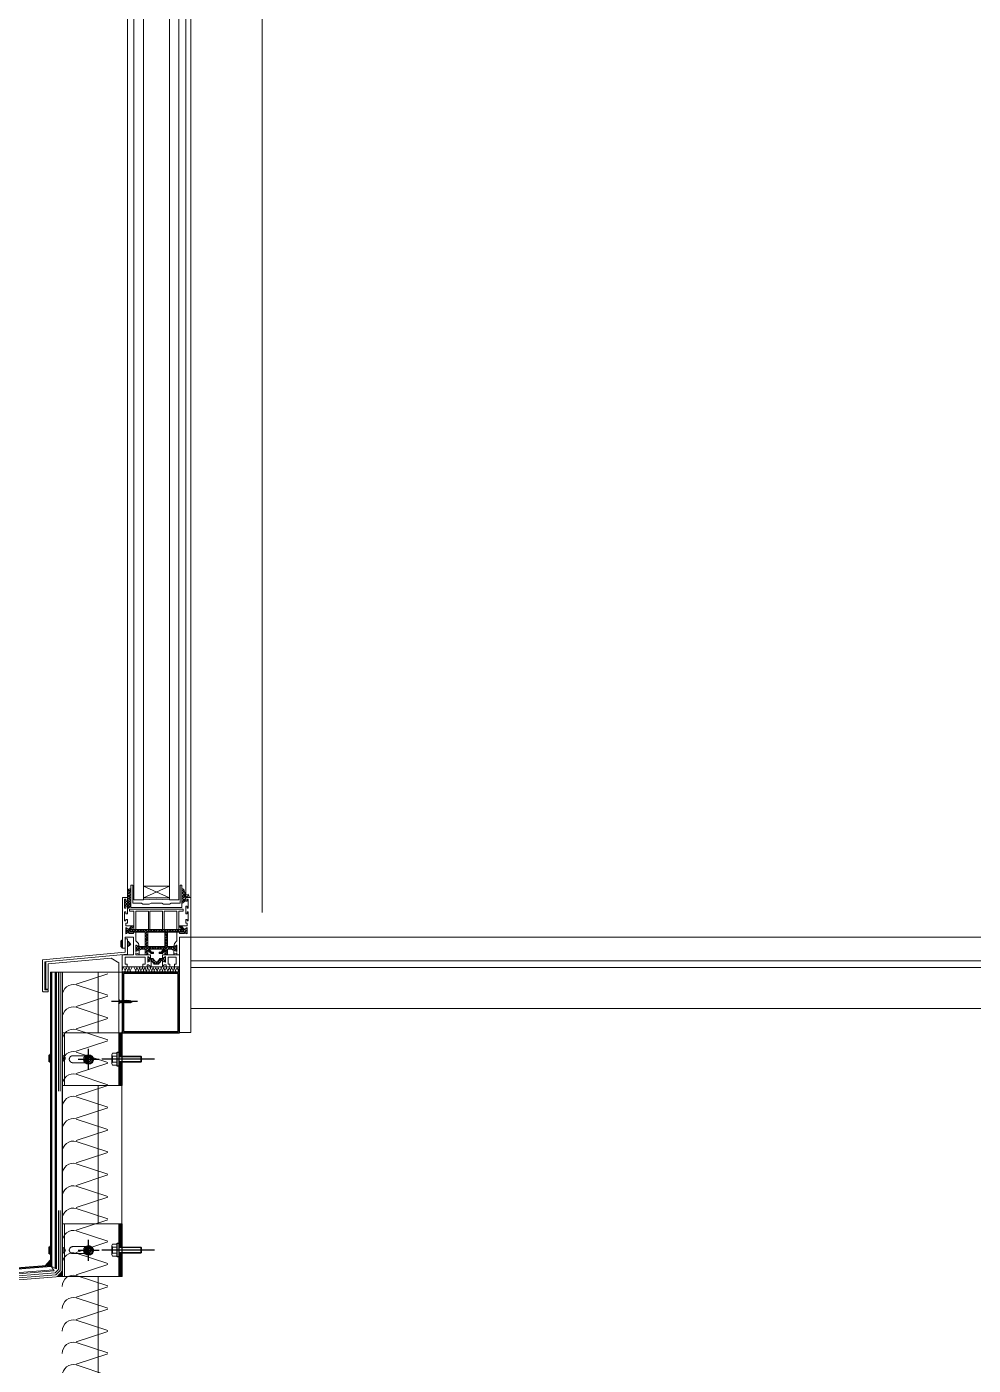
# Model space of a CAD drawing. Header units: metres. Extents: x -175 to 101, y -7 to 93.
# Drawn here: x 22.546 to 23.339, y 11.831 to 12.953 of the extents above; entities that cross this region are included whole.
import ezdxf

# ---------------------------------------------------------------- set-up
doc = ezdxf.new("R2010")
doc.units = ezdxf.units.M
doc.linetypes.add('HIDDEN', pattern=[0.375, 0.25, -0.125])
for name, color, linetype, lineweight, transparency in [('DC_AISLAMIENTO', 14, 'Continuous', 9, 0.3), ('DC_LINEA DISCONTINUA', 251, 'HIDDEN', 9, 0.3), ('DC_SOMBREADO', 252, 'Continuous', 9, 0.4), ('DC_TRANSPARENTE', 251, 'Continuous', 9, 0.4)]:
    doc.layers.add(name, color=color, linetype=linetype, lineweight=lineweight, transparency=transparency)
doc.layers.add('DC_LINEA', color=251, linetype='Continuous', lineweight=9)

# ---------------------------------------------------------------- blocks, each defined once
blk = doc.blocks.new('pernoo')
at = {"layer": 'DC_LINEA DISCONTINUA', "ltscale": 0.0004, "transparency": 33554559}
for p, q in [((-6234.3884, 2492.511), (-6234.3797, 2492.511)), ((-6234.3797, 2492.511), (-6234.3722, 2492.5131)), ((-6234.3797, 2492.5064), (-6234.3797, 2492.511)), ((-6234.3797, 2492.5064), (-6234.3797, 2492.511)), ((-6234.3758, 2492.5098), (-6234.3715, 2492.511)), ((-6234.3722, 2492.5131), (-6234.3715, 2492.511)), ((-6234.3649, 2492.511), (-6234.3638, 2492.5087)), ((-6234.3884, 2492.5064), (-6234.3797, 2492.5064)), ((-6234.3797, 2492.5064), (-6234.3722, 2492.5044)), ((-6234.3758, 2492.5076), (-6234.3715, 2492.5064)), ((-6234.3722, 2492.5044), (-6234.3715, 2492.5064)), ((-6234.3649, 2492.5064), (-6234.3638, 2492.5087))]:
    blk.add_line(p, q, dxfattribs=at)
for points in [[(-6234.3996, 2492.5037), (-6234.4022, 2492.5037), (-6234.4028, 2492.5043), (-6234.4028, 2492.5052), (-6234.4022, 2492.5061), (-6234.4028, 2492.5087), (-6234.4022, 2492.5117), (-6234.4028, 2492.5123), (-6234.4028, 2492.5131), (-6234.4022, 2492.5137), (-6234.3996, 2492.5137)], [(-6234.4028, 2492.5052), (-6234.4028, 2492.5123)], [(-6234.3996, 2492.5117), (-6234.4022, 2492.5117)], [(-6234.3715, 2492.511), (-6234.3649, 2492.511)], [(-6234.3996, 2492.5061), (-6234.4022, 2492.5061)], [(-6234.3715, 2492.5064), (-6234.3649, 2492.5064)]]:
    blk.add_lwpolyline(points, dxfattribs=at)
blk.add_lwpolyline([(-6234.3984, 2492.5022), (-6234.3984, 2492.5155), (-6234.3996, 2492.5155), (-6234.3996, 2492.5022)], close=True, dxfattribs=at)
blk = doc.blocks.new('AISLM1')
at = {"layer": 'DC_AISLAMIENTO'}
for p, q in [((-6235.4396, 2491.6798), (-6235.4187, 2491.7432)), ((-6235.4171, 2491.7432), (-6235.3962, 2491.6798))]:
    blk.add_line(p, q, dxfattribs=at)
blk.add_arc((-6235.4404, 2491.749), 0.0225, 345, 90, dxfattribs=at)
blk = doc.blocks.new('55')
at = {"layer": 'DC_SOMBREADO', "linetype": 'Continuous', "true_color": 0x000000, "transparency": 33554495}
h = blk.add_hatch(dxfattribs=at)
h.set_pattern_fill('BRASS', color=18, scale=0.0001, angle=47)
h.set_pattern_definition([(47, (-0.0002911, 0), (-0.00046440960053, 0.00043306895864), []), (47, (-0.0005233, 0.00021653), (-0.00046440960053, 0.00043306895864), [0.0003175, -0.00015875])])
h.paths.add_polyline_path([(-6233.9971, 2492.7041), (-6233.9998, 2492.7041), (-6233.9998, 2492.6846), (-6233.9998, 2492.6846), (-6233.9998, 2492.6846), (-6233.9997, 2492.6846), (-6233.9996, 2492.6846), (-6233.999, 2492.6846), (-6233.9971, 2492.6846)])
h.paths.add_polyline_path([(-6233.9971, 2492.6795), (-6233.999, 2492.6795), (-6233.9996, 2492.6795), (-6233.9998, 2492.6795), (-6233.9998, 2492.6763), (-6233.9998, 2492.66), (-6233.9971, 2492.66)])
at = {"layer": 'DC_LINEA', "lineweight": 15}
for points in [[(-6233.9998, 2492.7041), (-6234.0471, 2492.7041), (-6234.0471, 2492.66), (-6233.9998, 2492.66)], [(-6234.0454, 2492.7041), (-6234.0454, 2492.66)], [(-6233.9971, 2492.66), (-6233.9998, 2492.66), (-6233.9998, 2492.7041), (-6233.9971, 2492.7041)], [(-6233.9971, 2492.66), (-6233.9971, 2492.7041)], [(-6234.0278, 2492.6838), (-6234.0281, 2492.6803), (-6234.0252, 2492.6784), (-6234.0223, 2492.6797), (-6234.022, 2492.6832)], [(-6234.0249, 2492.6852), (-6234.0278, 2492.6838)], [(-6234.022, 2492.6832), (-6234.0249, 2492.6852)]]:
    blk.add_lwpolyline(points, dxfattribs=at)
at = {"layer": 'DC_LINEA', "lineweight": 25}
for points in [[(-6234.0251, 2492.673), (-6234.0251, 2492.6906)], [(-6234.0162, 2492.6818), (-6234.0339, 2492.6818)], [(-6234.0251, 2492.6757), (-6234.0251, 2492.6878)], [(-6233.9699, 2492.682), (-6234.014, 2492.682)]]:
    blk.add_lwpolyline(points, dxfattribs=at)
at = {"layer": 'DC_LINEA', "lineweight": 0}
for points in [[(-6234.028, 2492.6791), (-6234.0383, 2492.6791), (-6234.0384, 2492.6791), (-6234.0385, 2492.6791), (-6234.0386, 2492.6791), (-6234.0387, 2492.6791), (-6234.0388, 2492.6791), (-6234.0389, 2492.6791), (-6234.039, 2492.6792), (-6234.0391, 2492.6792), (-6234.0392, 2492.6792), (-6234.0393, 2492.6793), (-6234.0394, 2492.6793), (-6234.0395, 2492.6793), (-6234.0396, 2492.6794), (-6234.0397, 2492.6794), (-6234.0398, 2492.6795), (-6234.0399, 2492.6795), (-6234.04, 2492.6796), (-6234.0401, 2492.6796), (-6234.0401, 2492.6797), (-6234.0402, 2492.6798), (-6234.0403, 2492.6798), (-6234.0404, 2492.6799), (-6234.0405, 2492.68), (-6234.0405, 2492.6801), (-6234.0406, 2492.6801), (-6234.0407, 2492.6802), (-6234.0407, 2492.6803), (-6234.0408, 2492.6804), (-6234.0408, 2492.6805), (-6234.0409, 2492.6806), (-6234.0409, 2492.6806), (-6234.041, 2492.6807), (-6234.041, 2492.6808), (-6234.0411, 2492.6809), (-6234.0411, 2492.681), (-6234.0411, 2492.6811), (-6234.0412, 2492.6812), (-6234.0412, 2492.6813), (-6234.0412, 2492.6814), (-6234.0412, 2492.6815), (-6234.0413, 2492.6816), (-6234.0413, 2492.6817), (-6234.0413, 2492.6818), (-6234.0413, 2492.6819), (-6234.0413, 2492.682), (-6234.0413, 2492.6821), (-6234.0413, 2492.6822), (-6234.0413, 2492.6823), (-6234.0413, 2492.6824), (-6234.0412, 2492.6826), (-6234.0412, 2492.6827), (-6234.0412, 2492.6828), (-6234.0412, 2492.6829), (-6234.0411, 2492.683), (-6234.0411, 2492.683), (-6234.0411, 2492.6831), (-6234.041, 2492.6832), (-6234.041, 2492.6833), (-6234.0409, 2492.6834), (-6234.0409, 2492.6835), (-6234.0408, 2492.6836), (-6234.0408, 2492.6837), (-6234.0407, 2492.6838), (-6234.0407, 2492.6839), (-6234.0406, 2492.6839), (-6234.0405, 2492.684), (-6234.0405, 2492.6841), (-6234.0404, 2492.6842), (-6234.0403, 2492.6842), (-6234.0402, 2492.6843), (-6234.0401, 2492.6844), (-6234.0401, 2492.6844), (-6234.04, 2492.6845), (-6234.0399, 2492.6845), (-6234.0398, 2492.6846), (-6234.0397, 2492.6846), (-6234.0396, 2492.6847), (-6234.0395, 2492.6847), (-6234.0394, 2492.6848), (-6234.0393, 2492.6848), (-6234.0392, 2492.6848), (-6234.0391, 2492.6849), (-6234.039, 2492.6849), (-6234.0389, 2492.6849), (-6234.0388, 2492.6849), (-6234.0387, 2492.685), (-6234.0386, 2492.685), (-6234.0385, 2492.685), (-6234.0384, 2492.685), (-6234.0383, 2492.685), (-6234.0274, 2492.685)], [(-6234.0285, 2492.6838), (-6234.0278, 2492.6838), (-6234.0251, 2492.6838), (-6234.025, 2492.6838), (-6234.0249, 2492.6838), (-6234.0249, 2492.6838), (-6234.0248, 2492.6838), (-6234.0247, 2492.6838), (-6234.0246, 2492.6838), (-6234.0246, 2492.6838), (-6234.0245, 2492.6837), (-6234.0244, 2492.6837), (-6234.0244, 2492.6837), (-6234.0243, 2492.6837), (-6234.0242, 2492.6836), (-6234.0242, 2492.6836), (-6234.0241, 2492.6836), (-6234.0241, 2492.6835), (-6234.024, 2492.6835), (-6234.0239, 2492.6835), (-6234.0239, 2492.6834), (-6234.0238, 2492.6834), (-6234.0238, 2492.6833), (-6234.0237, 2492.6833), (-6234.0237, 2492.6833), (-6234.0236, 2492.6832), (-6234.0236, 2492.6832), (-6234.0235, 2492.6831), (-6234.0235, 2492.683), (-6234.0234, 2492.683), (-6234.0234, 2492.6829), (-6234.0234, 2492.6829), (-6234.0233, 2492.6828), (-6234.0233, 2492.6828), (-6234.0233, 2492.6827), (-6234.0232, 2492.6826), (-6234.0232, 2492.6826), (-6234.0232, 2492.6825), (-6234.0231, 2492.6824), (-6234.0231, 2492.6824), (-6234.0231, 2492.6823), (-6234.0231, 2492.6822), (-6234.0231, 2492.6822), (-6234.0231, 2492.6821), (-6234.0231, 2492.682), (-6234.023, 2492.682), (-6234.023, 2492.6819), (-6234.023, 2492.6818), (-6234.023, 2492.6817), (-6234.023, 2492.6817), (-6234.023, 2492.6816), (-6234.0231, 2492.6815), (-6234.0231, 2492.6815), (-6234.0231, 2492.6814), (-6234.0231, 2492.6813), (-6234.0231, 2492.6813), (-6234.0231, 2492.6812), (-6234.0231, 2492.6811), (-6234.0232, 2492.6811), (-6234.0232, 2492.681), (-6234.0232, 2492.6809), (-6234.0233, 2492.6809), (-6234.0233, 2492.6808), (-6234.0233, 2492.6807), (-6234.0234, 2492.6807), (-6234.0234, 2492.6806), (-6234.0234, 2492.6806), (-6234.0235, 2492.6805), (-6234.0235, 2492.6805), (-6234.0236, 2492.6804), (-6234.0236, 2492.6804), (-6234.0237, 2492.6803), (-6234.0237, 2492.6803), (-6234.0238, 2492.6802), (-6234.0238, 2492.6802), (-6234.0239, 2492.6801), (-6234.0239, 2492.6801), (-6234.024, 2492.6801), (-6234.0241, 2492.68), (-6234.0241, 2492.68), (-6234.0242, 2492.68), (-6234.0242, 2492.6799), (-6234.0243, 2492.6799), (-6234.0244, 2492.6799), (-6234.0244, 2492.6799), (-6234.0245, 2492.6798), (-6234.0246, 2492.6798), (-6234.0246, 2492.6798), (-6234.0247, 2492.6798), (-6234.0248, 2492.6798), (-6234.0249, 2492.6798), (-6234.0249, 2492.6798), (-6234.025, 2492.6798), (-6234.0251, 2492.6798), (-6234.0272, 2492.6798), (-6234.0285, 2492.6798)], [(-6233.9974, 2492.685), (-6233.9998, 2492.685)], [(-6233.9974, 2492.6791), (-6233.9998, 2492.6791)]]:
    blk.add_lwpolyline(points, dxfattribs=at)
blk.add_lwpolyline([(-6234.0264, 2492.6787), (-6234.0285, 2492.6816), (-6234.0272, 2492.6845), (-6234.0237, 2492.6848), (-6234.0217, 2492.682), (-6234.023, 2492.6791)], close=True, dxfattribs=at)
at = {"layer": 'DC_LINEA', "lineweight": 5}
for points in [[(-6234.0016, 2492.6795), (-6234.0016, 2492.6795), (-6234.0052, 2492.6795), (-6234.0052, 2492.6795), (-6234.0052, 2492.6795), (-6234.0052, 2492.6846), (-6234.0052, 2492.6846), (-6234.0052, 2492.6846), (-6234.0016, 2492.6846), (-6234.0016, 2492.6846), (-6234.0012, 2492.6858), (-6234.0012, 2492.6858), (-6234.0012, 2492.6858), (-6234.0016, 2492.6871), (-6234.0016, 2492.6871), (-6234.0052, 2492.6871), (-6234.0052, 2492.6871), (-6234.0052, 2492.6871), (-6234.0056, 2492.6858), (-6234.0052, 2492.6846), (-6234.0052, 2492.6846)], [(-6234.0052, 2492.6795), (-6234.0052, 2492.6795), (-6234.0056, 2492.6783), (-6234.0056, 2492.6783), (-6234.0056, 2492.6858), (-6234.0056, 2492.6858)], [(-6234.0056, 2492.6783), (-6234.0052, 2492.677), (-6234.0052, 2492.677), (-6234.0052, 2492.677), (-6234.0016, 2492.677), (-6234.0016, 2492.677), (-6234.0016, 2492.677), (-6234.0012, 2492.6783), (-6234.0012, 2492.6783), (-6234.0012, 2492.6783), (-6234.0016, 2492.6795), (-6234.0016, 2492.6795), (-6234.0016, 2492.6846), (-6234.0016, 2492.6846)], [(-6233.9998, 2492.6846), (-6233.9998, 2492.6846), (-6233.9998, 2492.6846), (-6233.9997, 2492.6846), (-6233.9996, 2492.6846), (-6233.999, 2492.6846), (-6233.9969, 2492.6846), (-6233.9906, 2492.6846), (-6233.9843, 2492.6846), (-6233.9822, 2492.6846), (-6233.9816, 2492.6846), (-6233.9815, 2492.6846), (-6233.9814, 2492.6846), (-6233.9814, 2492.6846), (-6233.9814, 2492.6846), (-6233.9814, 2492.6846), (-6233.9814, 2492.6846), (-6233.9814, 2492.6845), (-6233.9814, 2492.6845), (-6233.9813, 2492.6845), (-6233.9811, 2492.6843), (-6233.9808, 2492.6841), (-6233.9807, 2492.6841), (-6233.9807, 2492.6841), (-6233.9807, 2492.6841), (-6233.9807, 2492.6841), (-6233.9807, 2492.6841), (-6233.9807, 2492.6841), (-6233.9807, 2492.6841), (-6233.9807, 2492.684), (-6233.9807, 2492.684), (-6233.9807, 2492.6839), (-6233.9807, 2492.6834), (-6233.9807, 2492.682), (-6233.9807, 2492.6807), (-6233.9807, 2492.6802), (-6233.9807, 2492.6801), (-6233.9807, 2492.68), (-6233.9807, 2492.68), (-6233.9807, 2492.68), (-6233.9807, 2492.68), (-6233.9807, 2492.68), (-6233.9807, 2492.68), (-6233.9807, 2492.68), (-6233.9807, 2492.68), (-6233.9808, 2492.68), (-6233.9811, 2492.6798), (-6233.9813, 2492.6796), (-6233.9814, 2492.6796), (-6233.9814, 2492.6795), (-6233.9814, 2492.6795), (-6233.9814, 2492.6795), (-6233.9814, 2492.6795), (-6233.9814, 2492.6795), (-6233.9814, 2492.6795), (-6233.9815, 2492.6795), (-6233.9816, 2492.6795), (-6233.9822, 2492.6795), (-6233.9843, 2492.6795), (-6233.9906, 2492.6795), (-6233.9969, 2492.6795), (-6233.999, 2492.6795), (-6233.9996, 2492.6795), (-6233.9997, 2492.6795), (-6233.9998, 2492.6795), (-6233.9998, 2492.6795), (-6233.9998, 2492.6795)], [(-6233.9998, 2492.6841), (-6233.9998, 2492.6841), (-6233.9998, 2492.6841), (-6233.9997, 2492.6841), (-6233.9996, 2492.6841), (-6233.999, 2492.6841), (-6233.9969, 2492.6841), (-6233.9906, 2492.6841), (-6233.9843, 2492.6841), (-6233.9822, 2492.6841), (-6233.9816, 2492.6841), (-6233.9815, 2492.6841), (-6233.9814, 2492.6841), (-6233.9814, 2492.6841), (-6233.9814, 2492.6841), (-6233.9814, 2492.6841), (-6233.9814, 2492.6841), (-6233.9814, 2492.684), (-6233.9814, 2492.684), (-6233.9814, 2492.6839), (-6233.9814, 2492.6834), (-6233.9814, 2492.682), (-6233.9814, 2492.6807), (-6233.9814, 2492.6802), (-6233.9814, 2492.6801), (-6233.9814, 2492.68), (-6233.9814, 2492.68), (-6233.9814, 2492.68), (-6233.9814, 2492.68), (-6233.9814, 2492.68), (-6233.9815, 2492.68), (-6233.9816, 2492.68), (-6233.9822, 2492.68), (-6233.9843, 2492.68), (-6233.9906, 2492.68), (-6233.9969, 2492.68), (-6233.999, 2492.68), (-6233.9996, 2492.68), (-6233.9997, 2492.68), (-6233.9998, 2492.68), (-6233.9998, 2492.68), (-6233.9998, 2492.68)]]:
    blk.add_lwpolyline(points, dxfattribs=at)
at = {"layer": 'DC_LINEA', "lineweight": 25}
blk.add_lwpolyline([(-6233.9998, 2492.6878), (-6233.9998, 2492.6763), (-6234.0012, 2492.6763), (-6234.0012, 2492.6763), (-6234.0012, 2492.6878), (-6234.0012, 2492.6878)], close=True, dxfattribs=at)
blk.add_circle((-6234.0251, 2492.6818), 0.00396, dxfattribs=at)
at = {"layer": 'DC_LINEA', "lineweight": 0}
for radius in [0.00212, 0.002]:
    blk.add_circle((-6234.0251, 2492.6818), radius, dxfattribs=at)
at = {"layer": 'DC_LINEA', "lineweight": 15}
for radius in [0.00182, 0.00151]:
    blk.add_circle((-6234.0251, 2492.6818), radius, dxfattribs=at)
blk = doc.blocks.new('envolvente1')
at = {"layer": 'DC_LINEA', "transparency": 33554610}
h = blk.add_hatch(color=256, dxfattribs=at)
h.dxf.hatch_style = 1
edge = h.paths.add_edge_path()
edge.add_arc((-6233.8845, 2492.6195), 0.00612, 280.39, 356.2324, ccw=False)
edge.add_line((-6233.8834, 2492.6134), (-6233.8784, 2492.6138))
edge.add_line((-6233.8784, 2492.6138), (-6233.8784, 2492.6191))
h = blk.add_hatch(color=256, dxfattribs=at)
h.dxf.hatch_style = 1
edge = h.paths.add_edge_path()
edge.add_arc((-6233.8745, 2492.6102), 0.00612, 280.39, 356.2324, ccw=False)
edge.add_line((-6233.8734, 2492.6042), (-6233.8684, 2492.6045))
edge.add_line((-6233.8684, 2492.6045), (-6233.8684, 2492.6098))
at = {"layer": 'DC_LINEA', "linetype": 'Continuous'}
for p, q in [((-6233.8384, 2492.8088), (-6233.8384, 2492.8598)), ((-6233.8184, 2492.6088), (-6233.8184, 2492.8098)), ((-6233.8786, 2492.7837), (-6233.8786, 2492.7845)), ((-6233.8384, 2492.6487), (-6233.8384, 2492.7646)), ((-6233.8786, 2492.6227), (-6233.8786, 2492.6235)), ((-6233.8758, 2492.61), (-6234.3987, 2492.569)), ((-6233.8752, 2492.6091), (-6234.3974, 2492.568)), ((-6234.3884, 2492.5638), (-6233.8734, 2492.6042)), ((-6233.8384, 2492.4088), (-6233.8384, 2492.6046)), ((-6234.4134, 2492.5718), (-6234.4184, 2492.5714)), ((-6234.4184, 2492.5714), (-6234.4184, 2492.4038)), ((-6234.4134, 2492.5718), (-6234.4134, 2492.4038)), ((-6234.4021, 2492.5714), (-6234.3984, 2492.567)), ((-6234.4021, 2492.5714), (-6234.3974, 2492.568)), ((-6234.3994, 2492.5682), (-6234.3994, 2492.4086)), ((-6234.3984, 2492.567), (-6234.3984, 2492.4097)), ((-6234.3934, 2492.5633), (-6234.3934, 2492.4088)), ((-6234.3299, 2492.4588), (-6234.3934, 2492.4588)), ((-6233.8684, 2492.4588), (-6234.3634, 2492.4588)), ((-6233.8684, 2492.4588), (-6233.8684, 2492.4088)), ((-6234.2764, 2492.4388), (-6234.3902, 2492.4388)), ((-6234.017, 2492.4388), (-6234.2323, 2492.4388)), ((-6233.8684, 2492.4388), (-6233.9729, 2492.4388)), ((-6234.4036, 2492.4203), (-6234.4036, 2492.4211)), ((-6234.4021, 2492.4053), (-6234.3984, 2492.4097)), ((-6234.4021, 2492.4053), (-6234.3975, 2492.4088)), ((-6234.3975, 2492.4088), (-6234.3897, 2492.4088)), ((-6234.3897, 2492.4088), (-6234.3934, 2492.4088)), ((-6234.3878, 2492.4107), (-6234.3897, 2492.4107)), ((-6234.3897, 2492.4107), (-6234.3897, 2492.4088)), ((-6234.3892, 2492.4078), (-6234.3892, 2492.4107)), ((-6234.3882, 2492.4048), (-6234.3882, 2492.4107)), ((-6234.3878, 2492.4038), (-6234.3878, 2492.4107)), ((-6233.7702, 2492.4088), (-6234.386, 2492.4088)), ((-6234.386, 2492.4038), (-6234.386, 2492.4088)), ((-6233.8384, 2492.4171), (-6233.8684, 2492.4171)), ((-6234.4134, 2492.4038), (-6234.4184, 2492.4038)), ((-6234.3878, 2492.4038), (-6234.4034, 2492.4038)), ((-6234.3882, 2492.4048), (-6234.4024, 2492.4048)), ((-6234.3988, 2492.4078), (-6234.3892, 2492.4078)), ((-6233.7702, 2492.4078), (-6234.386, 2492.4078)), ((-6233.7702, 2492.4048), (-6234.386, 2492.4048)), ((-6233.7702, 2492.4038), (-6234.386, 2492.4038)), ((-6234.2502, 2492.4035), (-6234.251, 2492.4035)), ((-6233.9908, 2492.4035), (-6233.9916, 2492.4035))]:
    blk.add_line(p, q, dxfattribs=at)
at = {"layer": 'DC_LINEA', "lineweight": 25}
for p, q in [((-6234.3884, 2492.4356), (-6234.3902, 2492.4356)), ((-6234.3884, 2492.4119), (-6234.3902, 2492.4119)), ((-6233.8652, 2492.4106), (-6233.8652, 2492.4088)), ((-6233.8415, 2492.4106), (-6233.8415, 2492.4088))]:
    blk.add_line(p, q, dxfattribs=at)
for points in [[(-6233.8784, 2492.8598), (-6233.8784, 2492.6138), (-6234.4022, 2492.5727, 0.39143), (-6234.4034, 2492.5714), (-6234.4034, 2492.4038)], [(-6233.8774, 2492.8598), (-6233.8774, 2492.6129), (-6234.4022, 2492.5717, 0.39143), (-6234.4024, 2492.5714), (-6234.4024, 2492.4048)], [(-6233.8786, 2492.7912), (-6233.8786, 2492.7845), (-6233.8791, 2492.7845, -0.413001), (-6233.8795, 2492.7849), (-6233.8795, 2492.7899, -0.413001), (-6233.8791, 2492.7904), (-6233.8786, 2492.7904)], [(-6233.8684, 2492.7862, 0.995723), (-6233.8669, 2492.7862), (-6233.8669, 2492.7887, 0.99502), (-6233.8684, 2492.7887)], [(-6233.8786, 2492.6302), (-6233.8786, 2492.6235), (-6233.8791, 2492.6235, -0.413001), (-6233.8795, 2492.6239), (-6233.8795, 2492.6289, -0.413001), (-6233.8791, 2492.6294), (-6233.8786, 2492.6294)], [(-6233.8684, 2492.6251, 0.995723), (-6233.8669, 2492.6251), (-6233.8669, 2492.6277, 0.99502), (-6233.8684, 2492.6277)], [(-6234.4036, 2492.4278), (-6234.4036, 2492.4211), (-6234.4041, 2492.4211, -0.413001), (-6234.4045, 2492.4215), (-6234.4045, 2492.4265, -0.413001), (-6234.4041, 2492.427), (-6234.4036, 2492.427)], [(-6234.3884, 2492.4228, 0.995723), (-6234.3869, 2492.4228), (-6234.3869, 2492.4253, 0.99502), (-6234.3884, 2492.4253)], [(-6234.2526, 2492.4088, 0.995723), (-6234.2526, 2492.4102), (-6234.2552, 2492.4102, 0.99502), (-6234.2552, 2492.4088)], [(-6233.9932, 2492.4088, 0.995723), (-6233.9932, 2492.4102), (-6233.9958, 2492.4102, 0.99502), (-6233.9958, 2492.4088)], [(-6234.2577, 2492.4035), (-6234.251, 2492.4035), (-6234.251, 2492.403, -0.413001), (-6234.2514, 2492.4026), (-6234.2564, 2492.4026, -0.413001), (-6234.2568, 2492.403), (-6234.2568, 2492.4035)], [(-6233.9983, 2492.4035), (-6233.9916, 2492.4035), (-6233.9916, 2492.403, -0.413001), (-6233.992, 2492.4026), (-6233.997, 2492.4026, -0.413001), (-6233.9975, 2492.403), (-6233.9975, 2492.4035)]]:
    blk.add_lwpolyline(points, format="xyb", dxfattribs=at)
for points in [[(-6233.8744, 2492.8598), (-6233.8744, 2492.6115)], [(-6233.8734, 2492.8598), (-6233.8734, 2492.611)], [(-6233.8684, 2492.8598), (-6233.8684, 2492.6046)], [(-6234.3884, 2492.4356), (-6234.3884, 2492.4119)], [(-6233.8652, 2492.4106), (-6233.8415, 2492.4106)]]:
    blk.add_lwpolyline(points, dxfattribs=at)
for points in [[(-6233.8669, 2492.7887), (-6233.8659, 2492.7875), (-6233.8669, 2492.7862)], [(-6233.8669, 2492.6277), (-6233.8659, 2492.6264), (-6233.8669, 2492.6251)], [(-6234.3869, 2492.4253), (-6234.3859, 2492.4241), (-6234.3869, 2492.4228)], [(-6234.2552, 2492.4102), (-6234.2539, 2492.4112), (-6234.2526, 2492.4102)], [(-6233.9958, 2492.4102), (-6233.9945, 2492.4112), (-6233.9932, 2492.4102)], [(-6233.8512, 2492.4121), (-6233.8525, 2492.413), (-6233.8538, 2492.4121)], [(-6233.8512, 2492.4121), (-6233.8525, 2492.413), (-6233.8538, 2492.4121)], [(-6233.8512, 2492.4121), (-6233.8538, 2492.4121)], [(-6233.8525, 2492.4001), (-6233.8525, 2492.4156)], [(-6233.8554, 2492.4033), (-6233.8554, 2492.4038)], [(-6233.85, 2492.4029), (-6233.855, 2492.4029)], [(-6233.8496, 2492.4033), (-6233.8496, 2492.4038)]]:
    blk.add_lwpolyline(points, close=True, dxfattribs=at)
at = {"layer": 'DC_LINEA'}
for points in [[(-6233.8784, 2492.6191, -0.343558), (-6233.8834, 2492.6134), (-6233.8784, 2492.6138)], [(-6233.8684, 2492.6098, -0.343558), (-6233.8734, 2492.6042), (-6233.8684, 2492.6045)]]:
    blk.add_lwpolyline(points, format="xyb", close=True, dxfattribs=at)
at = {"layer": 'DC_LINEA', "linetype": 'Continuous'}
for points in [[(-6234.3902, 2492.4561), (-6234.3277, 2492.4561), (-6234.3277, 2492.4588), (-6234.3929, 2492.4588), (-6234.3929, 2492.4569)], [(-6234.3929, 2492.4569), (-6234.3929, 2492.4093), (-6234.3902, 2492.4093), (-6234.3902, 2492.4561)]]:
    blk.add_lwpolyline(points, dxfattribs=at)
at = {"layer": 'DC_LINEA', "lineweight": 25}
for points in [[(-6233.8538, 2492.4121, 0.996194), (-6233.8538, 2492.4106, -0.996194)], [(-6233.8554, 2492.4033, 0.414115), (-6233.855, 2492.4029, -0.414115)], [(-6233.85, 2492.4029, 0.413075), (-6233.8496, 2492.4033, -0.413075)]]:
    blk.add_lwpolyline(points, format="xyb", close=True, dxfattribs=at)
blk.add_arc((-6233.8512, 2492.4113), 0.000725, 270.1823, 89.7635, dxfattribs=at)
blk.add_arc((-6233.8512, 2492.4113), 0.000725, 270.1823, 89.7635, dxfattribs=at)
at = {"layer": 'DC_LINEA DISCONTINUA', "linetype": 'Continuous'}
for p, q in [((-6233.8784, 2492.6138), (-6233.8776, 2492.6131)), ((-6233.8776, 2492.6131), (-6233.8734, 2492.611)), ((-6233.8776, 2492.6131), (-6233.8752, 2492.6091))]:
    blk.add_line(p, q, dxfattribs=at)
at = {"layer": 'DC_LINEA DISCONTINUA', "ltscale": 0.02}
for points in [[(-6233.8717, 2492.8598), (-6233.8717, 2492.6103), (-6233.8745, 2492.6075), (-6234.3966, 2492.5664), (-6234.3967, 2492.5663), (-6234.3967, 2492.4129)], [(-6233.8701, 2492.8598), (-6233.8701, 2492.6096), (-6233.8737, 2492.6059), (-6234.395, 2492.5649), (-6234.395, 2492.4129)]]:
    blk.add_lwpolyline(points, dxfattribs=at)
at = {"layer": 'DC_TRANSPARENTE', "linetype": 'Continuous'}
for p, q in [((-6234.3984, 2492.567), (-6234.3974, 2492.568)), ((-6234.3984, 2492.4097), (-6234.3975, 2492.4088))]:
    blk.add_line(p, q, dxfattribs=at)
at = {"layer": 'DC_TRANSPARENTE', "transparency": 33554508}
for points in [[(-6234.3671, 2492.4356), (-6234.3884, 2492.4356)], [(-6234.367, 2492.4356), (-6234.367, 2492.4119), (-6234.3884, 2492.4119)], [(-6233.8652, 2492.432), (-6233.8415, 2492.432), (-6233.8415, 2492.4106)], [(-6233.8652, 2492.4319), (-6233.8652, 2492.4106)]]:
    blk.add_lwpolyline(points, dxfattribs=at)
for centre, radius in [((-6234.3776, 2492.424), 0.00278), ((-6234.3776, 2492.424), 0.000695), ((-6233.8536, 2492.4214), 0.00278), ((-6233.8536, 2492.4214), 0.000695)]:
    blk.add_circle(centre, radius, dxfattribs=at)
at = {"layer": 'DC_AISLAMIENTO', "linetype": 'Continuous', "xscale": 0.416666425886738, "yscale": 0.416666425886738, "zscale": 0.416666425886738, "rotation": 90}
for p in [(-5195.6309, 5090.9387), (-5195.6309, 5090.9199), (-5195.6309, 5090.9012), (-5195.6309, 5090.8824), (-5195.6309, 5090.8637), (-5195.6309, 5090.8449), (-5195.6309, 5090.8262), (-5195.6309, 5090.8074), (-5195.6309, 5090.7887), (-5195.6309, 5090.7699), (-5195.6309, 5090.7512), (-5195.6309, 5090.7324), (-5195.6309, 5090.7137), (-5195.6309, 5090.6949), (-5195.6309, 5090.6762), (-5195.6309, 5090.6574), (-5195.6309, 5090.6387), (-5195.6309, 5090.6199), (-5195.6309, 5090.6012), (-5195.6309, 5090.5824), (-5195.6309, 5090.5637), (-5195.6309, 5090.5449), (-5195.6309, 5090.5262), (-5195.6309, 5090.5074)]:
    blk.add_blockref('AISLM1', p, dxfattribs=at)
at = {"layer": 'DC_LINEA', "linetype": 'Continuous'}
for p in [(0.1788, 0.1047), (0.1788, -0.0554)]:
    blk.add_blockref('55', p, dxfattribs=at)
at = {"layer": 'DC_LINEA', "linetype": 'Continuous', "rotation": 90}
for name, p in [('pernoo', (-3741.8329, 8726.8545)), ('55', (-3741.5728, 8726.4559)), ('55', (-3741.3129, 8726.4559))]:
    blk.add_blockref(name, p, dxfattribs=at)
blk = doc.blocks.new('paimenti')
for p, q in [((1745.8764, 1603.6426), (1752.4764, 1603.6426)), ((1745.8764, 1603.6226), (1752.4764, 1603.6226)), ((1752.4764, 1603.6171), (1745.8764, 1603.6171))]:
    blk.add_line(p, q)
blk.add_lwpolyline([(1752.4764, 1603.5827), (1745.8769, 1603.5827)])
at = {"layer": 'DC_LINEA', "color": 8, "lineweight": 0, "true_color": 0x767676}
blk.add_lwpolyline([(1745.8668, 1603.6303), (1745.8668, 1603.5626), (1745.8764, 1603.5626), (1745.8764, 1603.6431)], dxfattribs=at)

msp = doc.modelspace()

# ---------------------------------------------------------------- linework, layer by layer
at = {"layer": 'DC_LINEA', "color": 7, "lineweight": 0}
for p, q in [((22.6355, 14.0351), (22.6355, 12.2783)), ((22.6435, 12.2783), (22.6435, 14.0351)), ((22.6652, 14.0351), (22.6652, 12.2783)), ((22.6731, 12.2783), (22.6731, 14.0351)), ((22.6355, 12.2783), (22.6355, 12.2212)), ((22.6435, 12.2212), (22.6435, 12.2783)), ((22.6652, 12.2783), (22.6652, 12.2212)), ((22.6731, 12.2212), (22.6731, 12.2783)), ((22.6259, 12.19), (22.6259, 12.2233)), ((22.6355, 12.2212), (22.6435, 12.2212)), ((22.6652, 12.2212), (22.6731, 12.2212)), ((22.635, 12.19), (22.6281, 12.19)), ((22.6281, 12.173), (22.6281, 12.1672)), ((22.6371, 12.1752), (22.6493, 12.1752)), ((22.645, 12.173), (22.6376, 12.173)), ((22.645, 12.1672), (22.645, 12.173)), ((22.6493, 12.172), (22.6472, 12.1736)), ((22.6472, 12.1736), (22.6472, 12.1688)), ((22.6472, 12.1688), (22.6498, 12.1704)), ((22.6493, 12.1752), (22.6493, 12.172)), ((22.6498, 12.1704), (22.6498, 12.1656)), ((22.6281, 12.1672), (22.6297, 12.1672)), ((22.6297, 12.1672), (22.6297, 12.1651)), ((22.6429, 12.1651), (22.6429, 12.1672)), ((22.6429, 12.1672), (22.645, 12.1672)), ((22.6466, 12.1651), (22.6429, 12.1651)), ((22.6477, 12.1667), (22.6466, 12.1667)), ((22.6466, 12.1667), (22.6466, 12.1651)), ((22.6482, 12.1662), (22.6477, 12.1667)), ((22.6498, 12.1656), (22.6482, 12.1662))]:
    msp.add_line(p, q, dxfattribs=at)
at = {"layer": 'DC_LINEA', "linetype": 'Continuous'}
for p, q in [((22.6257, 12.1805), (22.6257, 12.1813)), ((22.6259, 12.19), (22.6259, 12.1806)), ((22.6259, 12.1806), (22.6281, 12.1806)), ((22.6281, 12.1806), (22.6281, 12.19)), ((22.6301, 12.1884), (22.6281, 12.1884)), ((22.6281, 12.1806), (22.6281, 12.1774)), ((22.6301, 12.1884), (22.6301, 12.1756)), ((22.6255, 12.1752), (22.6255, 12.1606)), ((22.635, 12.1752), (22.6255, 12.1752)), ((22.6376, 12.173), (22.6281, 12.173)), ((22.5654, 12.1606), (22.5704, 12.1606)), ((22.5704, 12.1606), (22.6255, 12.1606)), ((22.6228, 12.1606), (22.6228, 12.1685)), ((22.6228, 12.1096), (22.6228, 12.1606))]:
    msp.add_line(p, q, dxfattribs=at)
at = {"layer": 'DC_LINEA', "color": 8, "lineweight": 0, "true_color": 0x767676}
for points in [[(22.6302, 12.2233), (22.6302, 12.2783), (22.6302, 14.0351)], [(22.6789, 12.2233), (22.6789, 12.2783), (22.6789, 14.0351)], [(22.6831, 12.2233), (22.6831, 12.2783), (22.6831, 14.0351)], [(22.6329, 12.2307), (22.6308, 12.2302), (22.6302, 12.2276)], [(22.6757, 12.2307), (22.6773, 12.2302), (22.6784, 12.2254), (22.681, 12.2259), (22.6821, 12.2233)], [(22.6329, 12.2159), (22.6302, 12.2137)], [(22.6652, 12.2212), (22.654, 12.2217), (22.6435, 12.2212)], [(22.6789, 12.2207), (22.6757, 12.218)], [(22.645, 12.1752), (22.645, 12.1799), (22.6419, 12.1799), (22.6371, 12.1778), (22.6371, 12.1831), (22.6398, 12.182), (22.645, 12.182), (22.645, 12.1942), (22.6313, 12.1942), (22.6286, 12.1926), (22.6286, 12.1979), (22.6313, 12.1963), (22.6318, 12.1963), (22.6339, 12.1995), (22.6355, 12.1995), (22.6355, 12.1984), (22.6345, 12.1984), (22.6334, 12.1963), (22.6757, 12.1963), (22.6741, 12.1984), (22.6731, 12.1984), (22.6731, 12.1995), (22.6747, 12.1995), (22.6768, 12.1963), (22.6779, 12.1963), (22.68, 12.1979), (22.68, 12.1926), (22.6779, 12.1942), (22.6636, 12.1942), (22.6636, 12.182), (22.6689, 12.182), (22.6715, 12.1831), (22.6715, 12.1778), (22.6667, 12.1799), (22.6636, 12.1799), (22.6636, 12.1752)], [(22.6313, 12.1942), (22.6286, 12.1926), (22.6286, 12.1979), (22.6313, 12.1963)], [(22.6779, 12.1942), (22.68, 12.1926), (22.68, 12.1979), (22.6779, 12.1963)], [(22.6398, 12.1789), (22.6371, 12.1778), (22.6371, 12.1831), (22.6398, 12.182)], [(22.6689, 12.1789), (22.6715, 12.1778), (22.6715, 12.1831), (22.6689, 12.182)], [(22.6614, 12.1752), (22.6614, 12.1789), (22.6593, 12.1762), (22.6567, 12.1762), (22.6567, 12.1773), (22.6583, 12.1773), (22.6604, 12.1799), (22.6482, 12.1799), (22.6503, 12.1773), (22.6519, 12.1773), (22.6519, 12.1762), (22.6498, 12.1762), (22.6472, 12.1789), (22.6472, 12.1752)], [(22.6593, 12.172), (22.6572, 12.172), (22.6551, 12.1693), (22.6546, 12.1693), (22.6535, 12.1693), (22.6514, 12.172), (22.6493, 12.172)], [(22.6593, 12.1704), (22.6583, 12.1704), (22.6562, 12.1672), (22.6546, 12.1672), (22.6525, 12.1672), (22.6503, 12.1704), (22.6498, 12.1704)], [(22.6255, 12.1606), (22.626, 12.164), (22.626, 12.1646), (22.6255, 12.1651), (22.6736, 12.1651), (22.6731, 12.1646), (22.6731, 12.164), (22.6736, 12.1606)]]:
    msp.add_lwpolyline(points, dxfattribs=at)
at = {"layer": 'DC_LINEA', "color": 8, "lineweight": 5, "true_color": 0x767676}
for points in [[(22.6329, 12.2281), (22.6302, 12.2259)], [(22.6302, 12.2275), (22.6329, 12.2254)], [(22.6329, 12.2259), (22.6302, 12.2233)], [(22.6302, 12.2259), (22.6323, 12.2233), (22.6329, 12.2233)], [(22.6329, 12.2302), (22.6308, 12.2281)], [(22.6308, 12.2297), (22.6329, 12.2275)], [(22.6323, 12.2302), (22.6329, 12.2297)], [(22.6773, 12.2302), (22.6757, 12.2286)], [(22.6757, 12.2297), (22.6784, 12.227)], [(22.6779, 12.2286), (22.6757, 12.2265)], [(22.681, 12.2249), (22.6794, 12.2233), (22.6757, 12.2275)], [(22.6784, 12.2265), (22.6757, 12.2238)], [(22.6794, 12.2254), (22.6757, 12.2217)], [(22.6286, 12.2217), (22.6276, 12.2207)], [(22.6276, 12.2217), (22.6286, 12.2207)], [(22.6329, 12.2212), (22.6276, 12.2159)], [(22.6292, 12.2201), (22.6276, 12.2185)], [(22.6276, 12.2196), (22.6318, 12.2154)], [(22.6276, 12.2172), (22.629, 12.2159)], [(22.6292, 12.2201), (22.6329, 12.2164)], [(22.6329, 12.2191), (22.6297, 12.2159)], [(22.6329, 12.2238), (22.6323, 12.2233), (22.6302, 12.2212)], [(22.6302, 12.2233), (22.6329, 12.2207)], [(22.6302, 12.2212), (22.6329, 12.2185)], [(22.6329, 12.217), (22.6302, 12.2143)], [(22.6302, 12.2148), (22.6308, 12.2143)], [(22.6757, 12.2249), (22.6773, 12.2233), (22.6789, 12.2222), (22.6757, 12.2196)], [(22.6757, 12.2228), (22.6784, 12.2201)], [(22.6757, 12.2207), (22.6773, 12.2191)], [(22.6757, 12.2185), (22.6757, 12.218)], [(22.6297, 12.1974), (22.6286, 12.1963), (22.6313, 12.1942)], [(22.6334, 12.1942), (22.6308, 12.1963), (22.6286, 12.1942), (22.6297, 12.1931)], [(22.6334, 12.1968), (22.6302, 12.1937)], [(22.6323, 12.1974), (22.6355, 12.1942)], [(22.6382, 12.1942), (22.6355, 12.1963), (22.6329, 12.1942)], [(22.6355, 12.199), (22.6355, 12.1984), (22.6345, 12.1995), (22.6334, 12.199)], [(22.6334, 12.1984), (22.6339, 12.1979)], [(22.6403, 12.1942), (22.6376, 12.1963), (22.635, 12.1942)], [(22.6424, 12.1942), (22.6398, 12.1963), (22.6376, 12.1942)], [(22.6445, 12.1942), (22.6424, 12.1963), (22.6398, 12.1942)], [(22.6472, 12.1937), (22.6445, 12.1963), (22.6419, 12.1942)], [(22.6493, 12.1942), (22.6466, 12.1963), (22.644, 12.1942)], [(22.6514, 12.1942), (22.6487, 12.1963), (22.645, 12.1926)], [(22.645, 12.1937), (22.6472, 12.191)], [(22.6472, 12.1926), (22.645, 12.1905)], [(22.645, 12.1916), (22.6472, 12.1889)], [(22.6509, 12.1963), (22.6487, 12.1942)], [(22.6604, 12.1942), (22.6577, 12.1963), (22.6556, 12.1942), (22.6535, 12.1963), (22.6509, 12.1942)], [(22.6514, 12.1963), (22.6535, 12.1942)], [(22.6583, 12.1942), (22.6556, 12.1963), (22.653, 12.1942)], [(22.6599, 12.1963), (22.6577, 12.1942)], [(22.6694, 12.1942), (22.6667, 12.1963), (22.6646, 12.1942), (22.6625, 12.1963), (22.6599, 12.1942)], [(22.6604, 12.1963), (22.6636, 12.1926)], [(22.6673, 12.1942), (22.6646, 12.1963), (22.6614, 12.1931), (22.6636, 12.1905)], [(22.6636, 12.1931), (22.6614, 12.191)], [(22.6689, 12.1963), (22.6667, 12.1942)], [(22.6763, 12.1968), (22.6736, 12.1942), (22.6715, 12.1963), (22.6689, 12.1942)], [(22.6694, 12.1963), (22.6715, 12.1942)], [(22.6763, 12.1942), (22.6736, 12.1963), (22.671, 12.1942)], [(22.6747, 12.1995), (22.6736, 12.1984), (22.6731, 12.199)], [(22.6757, 12.1984), (22.6747, 12.1974), (22.6789, 12.1931)], [(22.6784, 12.1968), (22.6757, 12.1942)], [(22.68, 12.1963), (22.6779, 12.1937)], [(22.6779, 12.1963), (22.68, 12.1947)], [(22.6794, 12.1974), (22.68, 12.1968)], [(22.68, 12.1942), (22.6794, 12.1931)], [(22.6413, 12.1794), (22.6376, 12.1831), (22.6371, 12.1826)], [(22.6392, 12.1826), (22.6371, 12.1804)], [(22.6413, 12.182), (22.6371, 12.1783)], [(22.6371, 12.181), (22.6398, 12.1789)], [(22.6472, 12.1836), (22.6435, 12.1799), (22.6408, 12.182)], [(22.6435, 12.182), (22.6408, 12.1794)], [(22.6429, 12.182), (22.6472, 12.1778)], [(22.6472, 12.1905), (22.645, 12.1879)], [(22.645, 12.1889), (22.6472, 12.1868)], [(22.6472, 12.1884), (22.645, 12.1857)], [(22.645, 12.1868), (22.6472, 12.1847)], [(22.6472, 12.1857), (22.645, 12.1836)], [(22.645, 12.1847), (22.6472, 12.182)], [(22.645, 12.1826), (22.6514, 12.1762)], [(22.6503, 12.182), (22.645, 12.1767)], [(22.6482, 12.182), (22.645, 12.1789)], [(22.6477, 12.182), (22.6498, 12.1799)], [(22.6593, 12.182), (22.6567, 12.1799), (22.6546, 12.182), (22.6525, 12.1799), (22.6498, 12.182)], [(22.6525, 12.182), (22.6503, 12.1799)], [(22.6572, 12.182), (22.6546, 12.1799), (22.6519, 12.182)], [(22.6567, 12.182), (22.6588, 12.1799)], [(22.6636, 12.182), (22.6577, 12.1762)], [(22.6588, 12.182), (22.6636, 12.1773)], [(22.6636, 12.1841), (22.6593, 12.1799)], [(22.6609, 12.182), (22.6636, 12.1794)], [(22.6636, 12.191), (22.6614, 12.1889)], [(22.6614, 12.1905), (22.6636, 12.1884)], [(22.6636, 12.1889), (22.6614, 12.1863), (22.6636, 12.1836)], [(22.6614, 12.1884), (22.6636, 12.1863)], [(22.6683, 12.182), (22.6657, 12.1799), (22.6614, 12.1841), (22.6636, 12.1868)], [(22.6662, 12.182), (22.6614, 12.1773), (22.663, 12.1752)], [(22.6657, 12.182), (22.6683, 12.1789)], [(22.671, 12.1831), (22.6715, 12.1831), (22.6678, 12.1794)], [(22.6678, 12.182), (22.6715, 12.1783)], [(22.6715, 12.181), (22.6694, 12.1789)], [(22.6699, 12.1826), (22.6715, 12.1804)], [(22.6371, 12.1789), (22.6382, 12.1783)], [(22.645, 12.1778), (22.6472, 12.1757)], [(22.645, 12.1757), (22.645, 12.1752)], [(22.6472, 12.1767), (22.6456, 12.1752)], [(22.6583, 12.172), (22.6535, 12.1672), (22.6472, 12.1736)], [(22.6482, 12.173), (22.6472, 12.172)], [(22.6493, 12.1725), (22.6472, 12.1699)], [(22.6472, 12.1715), (22.6487, 12.1699)], [(22.6472, 12.1693), (22.6472, 12.1688)], [(22.6493, 12.1789), (22.6482, 12.1778)], [(22.6503, 12.1778), (22.6493, 12.1767)], [(22.6514, 12.172), (22.6493, 12.1699)], [(22.6519, 12.1767), (22.6509, 12.1762)], [(22.6509, 12.172), (22.653, 12.1699)], [(22.6525, 12.1709), (22.6509, 12.1693)], [(22.6567, 12.1709), (22.6577, 12.1693), (22.6556, 12.1672), (22.6535, 12.1693), (22.6519, 12.1683)], [(22.6556, 12.1699), (22.6567, 12.1683)], [(22.6567, 12.1773), (22.6583, 12.1762)], [(22.6572, 12.172), (22.6599, 12.1699)], [(22.6588, 12.1778), (22.6593, 12.1767)], [(22.662, 12.1736), (22.6588, 12.1704)], [(22.6593, 12.1725), (22.662, 12.1699)], [(22.6599, 12.1789), (22.6609, 12.1778)], [(22.662, 12.1709), (22.6604, 12.1693)], [(22.6609, 12.173), (22.662, 12.1725)], [(22.6636, 12.1778), (22.6614, 12.1752)], [(22.6636, 12.1752), (22.6641, 12.1752)], [(22.6715, 12.1789), (22.671, 12.1783)], [(22.662, 12.1688), (22.6614, 12.1688)]]:
    msp.add_lwpolyline(points, dxfattribs=at)
at = {"layer": 'DC_LINEA', "color": 7, "lineweight": 0}
for points in [[(22.6588, 12.2185), (22.6604, 12.2175), (22.6652, 12.2175), (22.6667, 12.2185), (22.6741, 12.2185), (22.6741, 12.2334), (22.6757, 12.2334), (22.6757, 12.2148), (22.6329, 12.2148), (22.6329, 12.2334), (22.6345, 12.2334), (22.6345, 12.2185), (22.6419, 12.2185), (22.6429, 12.2175), (22.6482, 12.2175), (22.6498, 12.2185)], [(22.6694, 12.1651), (22.6694, 12.1672), (22.671, 12.1672), (22.671, 12.173), (22.6641, 12.173), (22.6641, 12.1672), (22.6657, 12.1672), (22.6657, 12.1651), (22.6625, 12.1651), (22.6625, 12.1667), (22.6609, 12.1667), (22.6604, 12.1662), (22.6593, 12.1656), (22.6593, 12.1704), (22.662, 12.1688), (22.662, 12.1736), (22.6593, 12.172), (22.6593, 12.1752), (22.6736, 12.1752), (22.6736, 12.1651)]]:
    msp.add_lwpolyline(points, close=True, dxfattribs=at)
at = {"layer": 'DC_LINEA', "color": 8, "lineweight": 0, "true_color": 0x767676}
for points in [[(22.6652, 12.2228), (22.6435, 12.2228), (22.6652, 12.2328), (22.6435, 12.2328)], [(22.6546, 12.182), (22.6614, 12.182), (22.6614, 12.1942), (22.6472, 12.1942), (22.6472, 12.182)]]:
    msp.add_lwpolyline(points, close=True, dxfattribs=at)
at = {"layer": 'DC_LINEA', "color": 7, "lineweight": 0}
for points in [[(22.6259, 12.2233), (22.6302, 12.2233), (22.6302, 12.2201), (22.6292, 12.2201), (22.6286, 12.2201), (22.6286, 12.2217), (22.6276, 12.2217), (22.6276, 12.2143), (22.6286, 12.2143), (22.6286, 12.2159), (22.6302, 12.2159), (22.6302, 12.2095), (22.6286, 12.2095), (22.6286, 12.2111), (22.6276, 12.2111), (22.6276, 12.2037), (22.6286, 12.2037), (22.6286, 12.2048), (22.6302, 12.2048), (22.6302, 12.2016), (22.6286, 12.2016), (22.6286, 12.1995), (22.6334, 12.1995), (22.6313, 12.1963)], [(22.6779, 12.1963), (22.6752, 12.1995), (22.68, 12.1995), (22.68, 12.2016), (22.6789, 12.2016), (22.6789, 12.2048), (22.68, 12.2048), (22.68, 12.2037), (22.681, 12.2037), (22.681, 12.2111), (22.68, 12.2111), (22.68, 12.2095), (22.6789, 12.2095), (22.6789, 12.2159), (22.68, 12.2159), (22.68, 12.2143), (22.681, 12.2143), (22.681, 12.2217), (22.68, 12.2217), (22.68, 12.2201), (22.6794, 12.2201), (22.6789, 12.2201), (22.6789, 12.2233), (22.6831, 12.2233), (22.6831, 12.19), (22.6736, 12.19), (22.6736, 12.1752), (22.6715, 12.1752), (22.6715, 12.1767), (22.6689, 12.1757), (22.6689, 12.1789)], [(22.6355, 12.1963), (22.6355, 12.2117), (22.6318, 12.2117), (22.6318, 12.2133), (22.6768, 12.2133), (22.6768, 12.2117), (22.6731, 12.2117), (22.6731, 12.1963)], [(22.6477, 12.1963), (22.6477, 12.2117), (22.6371, 12.2117), (22.6371, 12.1963)], [(22.6487, 12.1963), (22.6487, 12.2117), (22.6593, 12.2117), (22.6593, 12.1963)], [(22.6715, 12.1963), (22.6715, 12.2117), (22.6609, 12.2117), (22.6609, 12.1963)], [(22.6398, 12.182), (22.6392, 12.1847), (22.6371, 12.1868), (22.6371, 12.1942), (22.635, 12.1942), (22.635, 12.1931), (22.6313, 12.1931), (22.6313, 12.1942)], [(22.6689, 12.182), (22.6694, 12.1847), (22.6715, 12.1868), (22.6715, 12.1942), (22.6736, 12.1942), (22.6736, 12.1931), (22.6779, 12.1931), (22.6779, 12.1942)], [(22.635, 12.1752), (22.635, 12.19)], [(22.6398, 12.1789), (22.6398, 12.1757), (22.6371, 12.1767), (22.6371, 12.1752)], [(22.6472, 12.1752), (22.645, 12.1752)], [(22.6636, 12.1752), (22.6614, 12.1752)]]:
    msp.add_lwpolyline(points, dxfattribs=at)
at = {"layer": 'DC_LINEA', "lineweight": 25}
for points in [[(22.6257, 12.188), (22.6257, 12.1813), (22.6253, 12.1813, -0.413001), (22.6249, 12.1817), (22.6249, 12.1868, -0.413001), (22.6253, 12.1872), (22.6257, 12.1872)], [(22.6301, 12.183, 0.995723), (22.6315, 12.183), (22.6315, 12.1855, 0.99502), (22.6301, 12.1855)]]:
    msp.add_lwpolyline(points, format="xyb", dxfattribs=at)
for points in [[(22.6316, 12.1855), (22.6325, 12.1843), (22.6316, 12.183)], [(22.6255, 12.1096), (22.6736, 12.1096), (22.6736, 12.1606), (22.6255, 12.1606)], [(22.6267, 12.1108), (22.6726, 12.1108), (22.6726, 12.1594), (22.6267, 12.1594)]]:
    msp.add_lwpolyline(points, close=True, dxfattribs=at)
at = {"layer": 'DC_LINEA'}
for points in [[(22.6281, 12.1774), (22.5588, 12.171), (22.5588, 12.1446), (22.5594, 12.144), (22.5635, 12.144), (22.5635, 12.1458), (22.5608, 12.1458), (22.5608, 12.1692), (22.6301, 12.1756)], [(22.5615, 12.1693), (22.5615, 12.1464), (22.5635, 12.1464), (22.5635, 12.1674), (22.6165, 12.1723), (22.6228, 12.1685)]]:
    msp.add_lwpolyline(points, dxfattribs=at)
at = {"layer": 'DC_LINEA', "color": 8, "lineweight": 5, "true_color": 0x767676}
for points in [[(22.6286, 12.1606), (22.6265, 12.1651)], [(22.6276, 12.1606), (22.6292, 12.1651)], [(22.6308, 12.1606), (22.6286, 12.1651)], [(22.6297, 12.1606), (22.6318, 12.1651)], [(22.6329, 12.1606), (22.6308, 12.1651)], [(22.6318, 12.1606), (22.6339, 12.1651)], [(22.6376, 12.1606), (22.6355, 12.1651)], [(22.6366, 12.1606), (22.6382, 12.1651)], [(22.6398, 12.1606), (22.6376, 12.1651)], [(22.6387, 12.1606), (22.6408, 12.1651)], [(22.6419, 12.1606), (22.6398, 12.1651)], [(22.6408, 12.1606), (22.6429, 12.1651)], [(22.644, 12.1606), (22.6424, 12.1651)], [(22.6429, 12.1606), (22.645, 12.1651)], [(22.6461, 12.1606), (22.6445, 12.1651)], [(22.6456, 12.1606), (22.6472, 12.1651)], [(22.6487, 12.1606), (22.6466, 12.1651)], [(22.6477, 12.1606), (22.6498, 12.1651)], [(22.6509, 12.1606), (22.6487, 12.1651)], [(22.6498, 12.1606), (22.6519, 12.1651)], [(22.653, 12.1606), (22.6514, 12.1651)], [(22.6519, 12.1606), (22.654, 12.1651)], [(22.6551, 12.1606), (22.6535, 12.1651)], [(22.6546, 12.1606), (22.6562, 12.1651)], [(22.6577, 12.1606), (22.6556, 12.1651)], [(22.6567, 12.1606), (22.6588, 12.1651)], [(22.6599, 12.1606), (22.6577, 12.1651)], [(22.6588, 12.1606), (22.6609, 12.1651)], [(22.662, 12.1606), (22.6604, 12.1651)], [(22.6609, 12.1606), (22.663, 12.1651)], [(22.6641, 12.1606), (22.6625, 12.1651)], [(22.6636, 12.1606), (22.6652, 12.1651)], [(22.6667, 12.1606), (22.6646, 12.1651)], [(22.6657, 12.1606), (22.6673, 12.1651)], [(22.6689, 12.1606), (22.6667, 12.1651)], [(22.6678, 12.1606), (22.6699, 12.1651)], [(22.671, 12.1606), (22.6689, 12.1651)], [(22.6699, 12.1606), (22.672, 12.1651)], [(22.6731, 12.1606), (22.6715, 12.1651)], [(22.6726, 12.1606), (22.6731, 12.164)]]:
    msp.add_lwpolyline(points, close=True, dxfattribs=at)
at = {"layer": 'DC_TRANSPARENTE', "linetype": 'Continuous'}
msp.add_line((22.7431, 15.8456), (22.7431, 12.2106), dxfattribs=at)
at = {"layer": 'DC_TRANSPARENTE', "lineweight": 25}
for points in [[(22.6386, 12.1358), (22.6166, 12.1358)], [(22.624, 12.1366), (22.624, 12.1366), (22.624, 12.1366), (22.624, 12.1366), (22.624, 12.1366), (22.624, 12.1366), (22.6239, 12.1366), (22.6239, 12.1366), (22.6239, 12.1366), (22.6239, 12.1366), (22.6239, 12.1366), (22.6239, 12.1366), (22.6238, 12.1366), (22.6238, 12.1366), (22.6238, 12.1366), (22.6238, 12.1366), (22.6238, 12.1366), (22.6238, 12.1366), (22.6238, 12.1366), (22.6237, 12.1366), (22.6237, 12.1366), (22.6237, 12.1366), (22.6237, 12.1366), (22.6237, 12.1367), (22.6237, 12.1367), (22.6237, 12.1367), (22.6236, 12.1367), (22.6236, 12.1367), (22.6236, 12.1367), (22.6236, 12.1367), (22.6236, 12.1367), (22.6236, 12.1367), (22.6236, 12.1367), (22.623, 12.1374), (22.6228, 12.1374), (22.6228, 12.1342), (22.623, 12.1342), (22.6236, 12.1348), (22.6236, 12.1348), (22.6236, 12.1348), (22.6236, 12.1348), (22.6236, 12.1348), (22.6236, 12.1348), (22.6236, 12.1349), (22.6237, 12.1349), (22.6237, 12.1349), (22.6237, 12.1349), (22.6237, 12.1349), (22.6237, 12.1349), (22.6237, 12.1349), (22.6237, 12.1349), (22.6238, 12.1349), (22.6238, 12.1349), (22.6238, 12.1349), (22.6238, 12.1349), (22.6238, 12.1349), (22.6238, 12.135), (22.6238, 12.135), (22.6239, 12.135), (22.6239, 12.135), (22.6239, 12.135), (22.6239, 12.135), (22.6239, 12.135), (22.6239, 12.135), (22.624, 12.135), (22.624, 12.135), (22.624, 12.135), (22.624, 12.135), (22.624, 12.135), (22.624, 12.135), (22.624, 12.1366), (22.6248, 12.1366)], [(22.6251, 12.1368), (22.6252, 12.1365), (22.6253, 12.1353), (22.6254, 12.1347)], [(22.6256, 12.1366), (22.6252, 12.1366)], [(22.6259, 12.1368), (22.626, 12.1365), (22.6261, 12.1353), (22.6262, 12.1347)], [(22.6264, 12.1366), (22.626, 12.1366)], [(22.6267, 12.1368), (22.6268, 12.1365), (22.6269, 12.1353), (22.627, 12.1347)], [(22.6272, 12.1366), (22.6268, 12.1366)], [(22.6275, 12.1368), (22.6276, 12.1365), (22.6277, 12.1353), (22.6278, 12.1347)], [(22.628, 12.1366), (22.6276, 12.1366)], [(22.6283, 12.1368), (22.6284, 12.1365), (22.6285, 12.1353), (22.6287, 12.1347)], [(22.6288, 12.1366), (22.6284, 12.1366)], [(22.6291, 12.1368), (22.6292, 12.1365), (22.6293, 12.1353), (22.6295, 12.1347)], [(22.6297, 12.1366), (22.6292, 12.1366)], [(22.6299, 12.1368), (22.63, 12.1365), (22.6302, 12.1353), (22.6303, 12.1347)], [(22.6305, 12.1366), (22.63, 12.1366)], [(22.6308, 12.1368), (22.6308, 12.1365), (22.631, 12.1353), (22.6311, 12.1347)], [(22.6313, 12.1366), (22.6309, 12.1366)], [(22.6316, 12.1368), (22.6317, 12.1365), (22.6318, 12.1353), (22.6319, 12.1347)], [(22.6321, 12.1365), (22.6319, 12.1365), (22.6317, 12.1366), (22.6317, 12.1366)], [(22.6324, 12.1367), (22.6325, 12.1363), (22.6325, 12.1355), (22.6327, 12.1349)], [(22.633, 12.1362), (22.6325, 12.1363)], [(22.6333, 12.1355), (22.6329, 12.1353)], [(22.6333, 12.1361), (22.6342, 12.1358), (22.6335, 12.1355)], [(22.6253, 12.135), (22.624, 12.135)], [(22.6261, 12.135), (22.6257, 12.135)], [(22.6269, 12.135), (22.6265, 12.135)], [(22.6277, 12.135), (22.6273, 12.135)], [(22.6285, 12.135), (22.6281, 12.135)], [(22.6294, 12.135), (22.6289, 12.135)], [(22.6302, 12.135), (22.6297, 12.135)], [(22.631, 12.135), (22.6306, 12.135)], [(22.6318, 12.135), (22.6317, 12.135), (22.6314, 12.135)], [(22.6326, 12.1352), (22.6322, 12.1351)]]:
    msp.add_lwpolyline(points, dxfattribs=at)
at = {"layer": 'DC_TRANSPARENTE', "color": 8, "lineweight": 5, "true_color": 0x767676}
for points in [[(22.6241, 12.1347), (22.6225, 12.1368)], [(22.6241, 12.1358), (22.6225, 12.1342)]]:
    msp.add_lwpolyline(points, close=True, dxfattribs=at)
at = {"layer": 'DC_TRANSPARENTE', "lineweight": 15}
for points in [[(22.6228, 12.1369), (22.6228, 12.1369), (22.6228, 12.1359), (22.6235, 12.1359)], [(22.6235, 12.136), (22.6228, 12.1367), (22.6228, 12.1366), (22.6228, 12.1369)], [(22.6228, 12.1367), (22.6228, 12.1369), (22.6228, 12.136)], [(22.6228, 12.1366), (22.6235, 12.1359), (22.6235, 12.136), (22.6235, 12.1356), (22.6228, 12.1349), (22.6228, 12.1349)], [(22.6228, 12.1356), (22.6228, 12.136)], [(22.6228, 12.1357), (22.6228, 12.136), (22.6228, 12.136), (22.6235, 12.136), (22.6228, 12.136), (22.6228, 12.136)], [(22.6228, 12.1359), (22.6228, 12.1359)], [(22.6228, 12.1355), (22.6228, 12.1359), (22.6228, 12.1359), (22.6235, 12.1359), (22.6235, 12.1356), (22.6228, 12.1356), (22.6228, 12.1355), (22.6228, 12.1355), (22.6228, 12.1359)], [(22.6228, 12.1356), (22.6228, 12.1357), (22.6228, 12.1356), (22.6235, 12.1356)], [(22.6228, 12.1349), (22.6228, 12.1347), (22.6228, 12.1356), (22.6235, 12.1356), (22.6235, 12.1356), (22.6228, 12.1355)], [(22.6228, 12.1356), (22.6228, 12.1346), (22.6228, 12.1349), (22.6235, 12.1356)], [(22.623, 12.1374), (22.623, 12.1342)], [(22.6236, 12.1367), (22.6236, 12.1348)], [(22.6228, 12.1346), (22.6228, 12.1347)]]:
    msp.add_lwpolyline(points, dxfattribs=at)
at = {"layer": 'DC_TRANSPARENTE', "lineweight": 25}
for points in [[(22.6248, 12.1366), (22.6254, 12.1347), (22.6257, 12.135), (22.6251, 12.1368)], [(22.6256, 12.1366), (22.6262, 12.1347), (22.6265, 12.135), (22.6259, 12.1368)], [(22.6264, 12.1366), (22.627, 12.1347), (22.6273, 12.135), (22.6267, 12.1368)], [(22.6272, 12.1366), (22.6278, 12.1347), (22.6281, 12.135), (22.6275, 12.1368)], [(22.628, 12.1366), (22.6287, 12.1347), (22.6289, 12.135), (22.6283, 12.1368)], [(22.6288, 12.1366), (22.6295, 12.1347), (22.6297, 12.135), (22.6291, 12.1368)], [(22.6297, 12.1366), (22.6303, 12.1347), (22.6306, 12.135), (22.6299, 12.1368)], [(22.6305, 12.1366), (22.6311, 12.1347), (22.6314, 12.135), (22.6308, 12.1368)], [(22.6313, 12.1366), (22.6319, 12.1347), (22.6322, 12.1351), (22.6316, 12.1368)], [(22.6321, 12.1365), (22.6327, 12.1349), (22.6329, 12.1353), (22.6324, 12.1367)]]:
    msp.add_lwpolyline(points, close=True, dxfattribs=at)
at = {"layer": 'DC_TRANSPARENTE', "lineweight": 5}
msp.add_lwpolyline([(22.6334, 12.1351), (22.6334, 12.1351), (22.6334, 12.1351), (22.6334, 12.1351), (22.6334, 12.1352), (22.6333, 12.1353), (22.6332, 12.1357), (22.6331, 12.136), (22.633, 12.1361), (22.633, 12.1362), (22.633, 12.1362), (22.633, 12.1362), (22.633, 12.1362), (22.633, 12.1362), (22.633, 12.1362), (22.633, 12.1362), (22.633, 12.1362), (22.633, 12.1362), (22.6331, 12.1363), (22.6332, 12.1364), (22.6332, 12.1364), (22.6332, 12.1364), (22.6332, 12.1364), (22.6332, 12.1364), (22.6332, 12.1364), (22.6332, 12.1364), (22.6332, 12.1364), (22.6332, 12.1364), (22.6332, 12.1363), (22.6333, 12.136), (22.6335, 12.1357), (22.6335, 12.1356), (22.6335, 12.1355), (22.6335, 12.1355), (22.6335, 12.1355), (22.6335, 12.1355), (22.6335, 12.1355), (22.6335, 12.1355), (22.6335, 12.1355), (22.6334, 12.1353), (22.6334, 12.1352), (22.6334, 12.1351), (22.6334, 12.1351), (22.6334, 12.1351), (22.6334, 12.1351), (22.6334, 12.1351), (22.6334, 12.1351), (22.6334, 12.1351), (22.6334, 12.1352), (22.6333, 12.1353), (22.6333, 12.1355), (22.6333, 12.1355), (22.6333, 12.1355), (22.6333, 12.1356), (22.6333, 12.1356), (22.6333, 12.1356), (22.6333, 12.1356), (22.6333, 12.1356), (22.6333, 12.1356), (22.6333, 12.1357), (22.6332, 12.1358), (22.6332, 12.1358), (22.6332, 12.1358), (22.6332, 12.1358), (22.6332, 12.1358), (22.6332, 12.1358), (22.6332, 12.1358), (22.6332, 12.1358), (22.6332, 12.1358), (22.6332, 12.1359), (22.6332, 12.1361), (22.6332, 12.1363), (22.6332, 12.1364), (22.6332, 12.1364), (22.6332, 12.1364), (22.6332, 12.1364), (22.6332, 12.1364)], dxfattribs=at)

# ---------------------------------------------------------------- block references
at = {"layer": 'DC_LINEA', "linetype": 'Continuous'}
msp.add_blockref('envolvente1', (6256.4438, -2480.6992), dxfattribs=at)
at = {"layer": 'DC_SOMBREADO'}
msp.add_blockref('paimenti', (-1723.1932, -1591.4526), dxfattribs=at)

doc.saveas('drawing.dxf')
